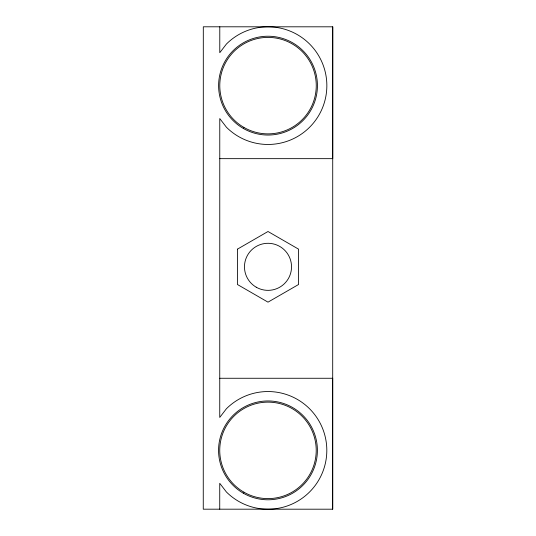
<?xml version="1.0" encoding="UTF-8"?>
<svg xmlns="http://www.w3.org/2000/svg" width="536" height="536" viewBox="0 0 536 536"><rect width="100%" height="100%" fill="white"/><g stroke="black" fill="none" stroke-linecap="round" stroke-linejoin="round"><path stroke-width="0.8" d="M219.733 509.187L219.74 483.305L226.386 491.968A58.826 58.826 0 0 0 309.58 491.974A58.826 58.826 0 0 0 309.587 408.78A58.826 58.826 0 0 0 226.393 408.767L219.747 417.43L219.773 118.57L226.42 127.226A58.826 58.826 0 0 0 309.614 127.24A58.826 58.826 0 0 0 309.62 44.039A58.826 58.826 0 0 0 226.427 44.032L219.78 52.689L219.787 26.8M332.689 509.2L332.735 26.813L203.311 26.8L203.265 509.187L332.689 509.2L332.689 378.269M219.773 158.656L332.735 158.656L332.735 26.8M219.747 378.269L332.702 378.269M237.415 249.166L237.408 284.489L268 302.15L298.592 284.489L298.592 249.166L268.007 231.505L237.415 249.166M243.86 492.149A48.24 48.24 0 0 0 316.22 450.374A48.24 48.24 0 0 0 243.86 408.593A48.24 48.24 0 0 0 243.86 492.149M243.27 493.167A49.419 49.419 0 0 0 317.399 450.374A49.419 49.419 0 0 0 243.27 407.574A49.419 49.419 0 0 0 243.27 493.167M243.893 127.407A48.24 48.24 0 0 0 316.26 85.639A48.24 48.24 0 0 0 243.907 43.858A48.24 48.24 0 0 0 243.893 127.407M243.304 128.426A49.419 49.419 0 0 0 317.433 85.639A49.419 49.419 0 0 0 243.317 42.84A49.419 49.419 0 0 0 243.304 128.426M256.235 287.202A23.53 23.53 0 0 0 291.53 266.828A23.53 23.53 0 0 0 256.235 246.446A23.53 23.53 0 0 0 256.235 287.202"/></g></svg>
